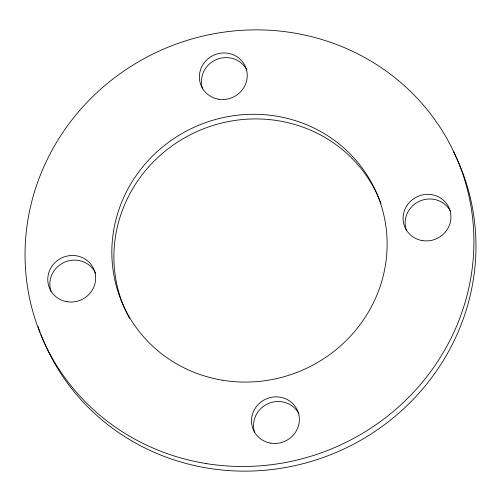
<?xml version="1.0" encoding="UTF-8"?>
<svg xmlns="http://www.w3.org/2000/svg" width="501" height="501" viewBox="0 0 501 501"><rect width="100%" height="100%" fill="white"/><g stroke="black" fill="none" stroke-linecap="round" stroke-linejoin="round"><path stroke-width="0.75" d="M453.38 151.477A225.888 216.808 -23.8 0 1 339.528 450.969A225.888 216.808 -23.8 0 1 40.957 334.555M40.143 332.395A225.888 216.808 -23.8 0 1 38.082 326.577M406.405 230.447A24.098 23.127 -23.8 0 1 419.901 201.039A24.098 23.127 -23.8 0 1 450.549 211.366M129.565 318.473A138.545 132.978 -23.8 0 1 196.167 131.913A138.545 132.978 -23.8 0 1 381.042 203.675M254.589 432.294A24.098 23.127 -23.8 0 1 268.655 403.418A24.098 23.127 -23.8 0 1 298.953 413.889M51.108 291.588A24.098 23.127 -23.8 0 1 64.967 262.017A24.098 23.127 -23.8 0 1 95.585 273.177M202.705 89.059A24.098 23.127 -23.8 0 1 216.194 59.65A24.098 23.127 -23.8 0 1 246.843 69.977M205.992 463.538A225.888 216.808 -23.8 0 0 461.903 171.499A225.888 216.808 -23.8 0 0 80.536 109.5A225.888 216.808 -23.8 0 0 205.992 463.538M422.381 240.599A24.098 23.127 -23.8 0 0 449.679 209.449A24.098 23.127 -23.8 0 0 408.998 202.836A24.098 23.127 -23.8 0 0 422.381 240.599M222.807 380.265A138.545 132.978 -23.8 0 0 379.764 201.145A138.545 132.978 -23.8 0 0 145.86 163.126A138.545 132.978 -23.8 0 0 222.807 380.265M270.79 443.128A24.098 23.127 -23.8 0 0 298.089 411.972A24.098 23.127 -23.8 0 0 257.408 405.359A24.098 23.127 -23.8 0 0 270.79 443.128M67.084 301.74A24.098 23.127 -23.8 0 0 94.382 270.584A24.098 23.127 -23.8 0 0 53.701 263.971A24.098 23.127 -23.8 0 0 67.084 301.74M218.674 99.211A24.098 23.127 -23.8 0 0 245.972 68.061A24.098 23.127 -23.8 0 0 205.297 61.448A24.098 23.127 -23.8 0 0 218.674 99.211"/></g></svg>
